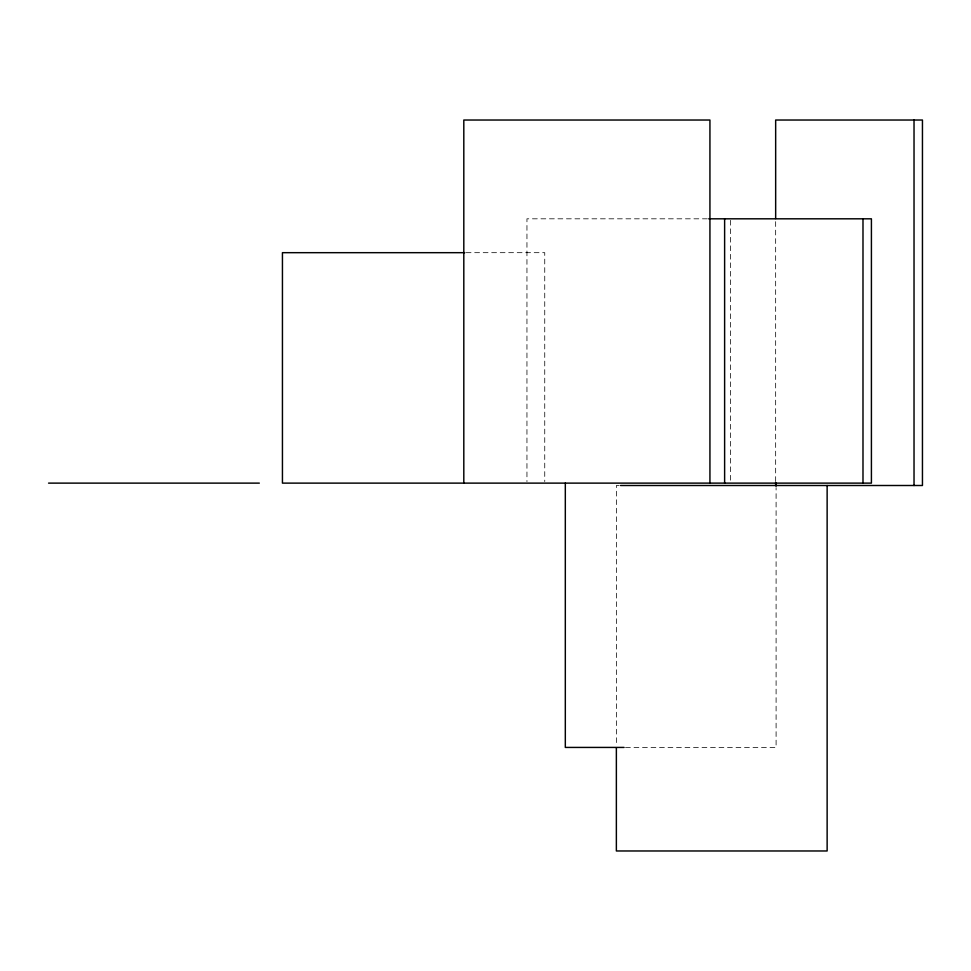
<?xml version="1.0" encoding="UTF-8"?>
<svg xmlns="http://www.w3.org/2000/svg" width="971" height="971" viewBox="0 0 971 971"><rect width="100%" height="100%" fill="white"/><g stroke="black" fill="none" stroke-linecap="round" stroke-linejoin="round"><path stroke-width="0.73" stroke-dasharray="4.86 3.64" d="M707.301 218.815L526.95 218.815L526.95 481.616M466.177 252.678L544.743 252.678L544.743 481.604M619.134 485.5L616.367 485.5L616.367 744.818M625.506 747.427L776.096 747.427L776.096 487.648M775.659 221.631L775.659 482.466M730.556 220.32L730.556 481.616"/><path stroke-width="1.46" d="M708.721 218.815L871.412 218.815L871.412 483.121L282.44 483.121L282.44 252.678L464.818 252.678M48.55 483.121L259.33 483.121M620.518 485.5L922.45 485.5L922.45 120.028L775.659 120.028L775.659 218.596M624.11 747.427L565.316 747.427L565.316 483.121M914.027 120.028L914.027 485.5M862.988 218.815L862.988 483.121M827.134 485.5L827.134 850.972L616.367 850.972L616.367 747.852M776.096 483.121L776.096 486.143M775.659 482.466L775.659 485.5M724.621 218.815L724.621 483.121M709.935 483.121L709.935 120.028L463.81 120.028L463.81 483.121"/></g></svg>
